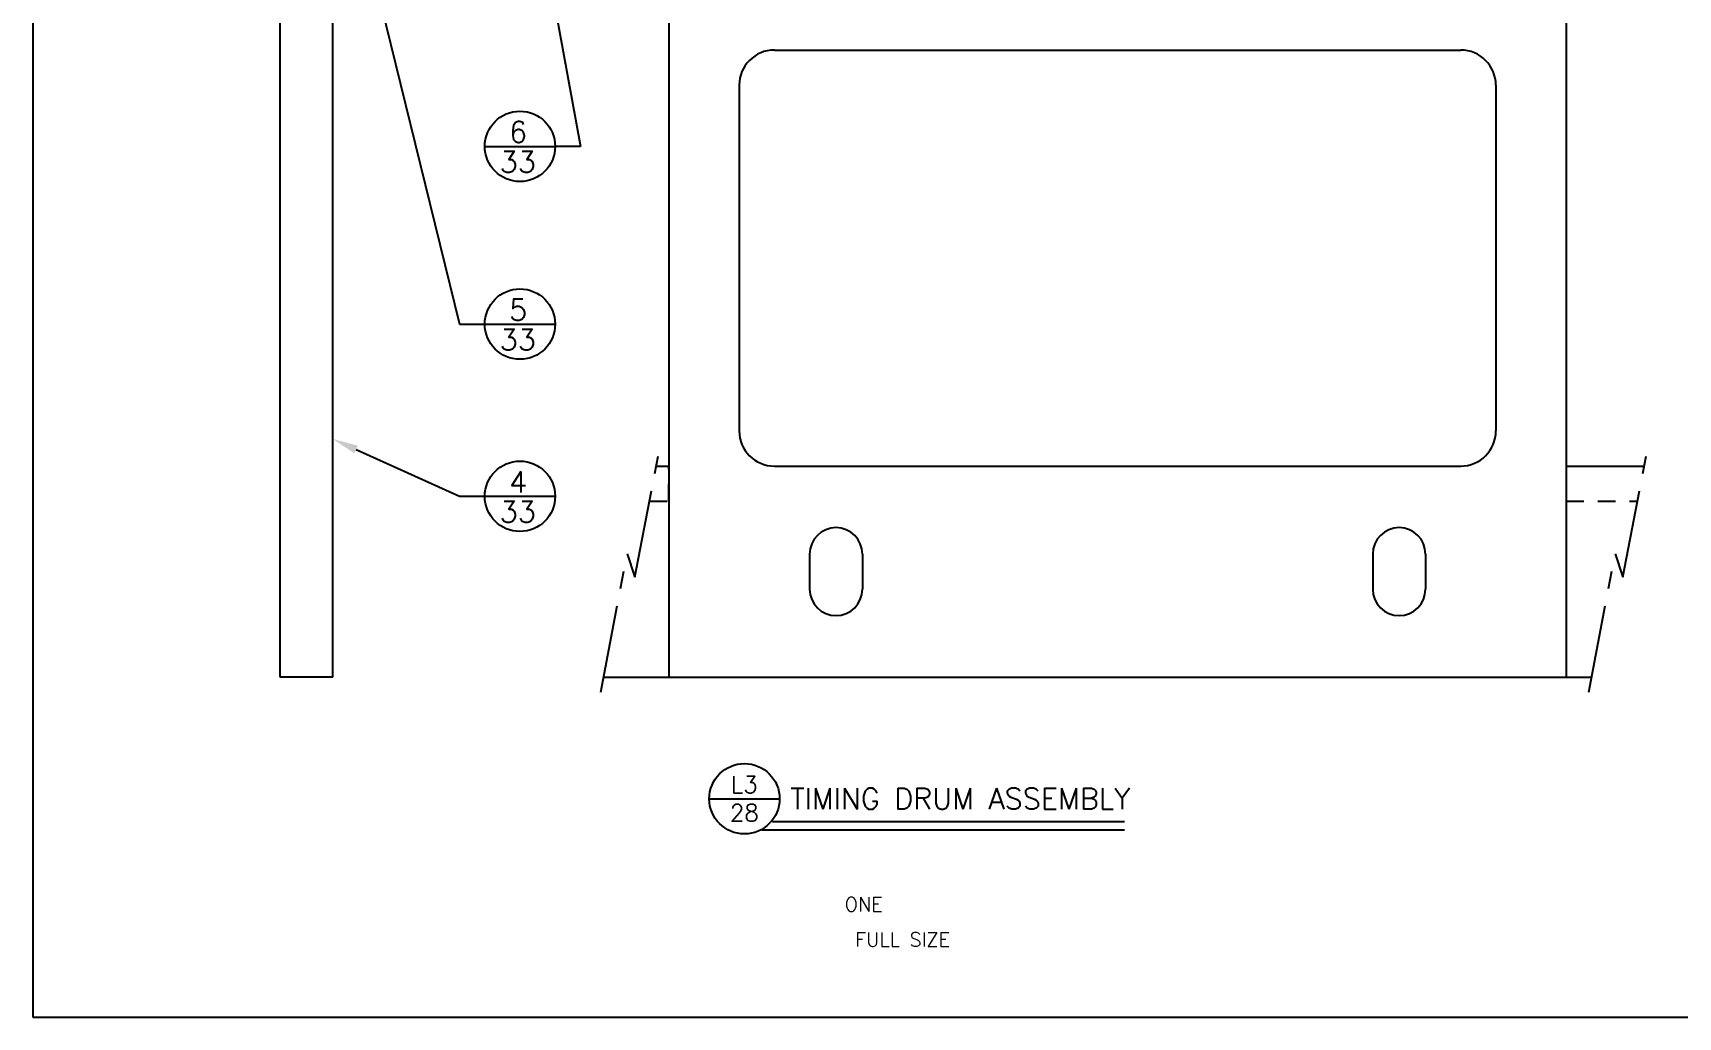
# Model space of a CAD drawing. Extents: x 0 to 33, y 0 to 24.7.
# Drawn here: x 0 to 11.69, y 0 to 6.99 of the extents above; entities that cross this region are included whole.
import ezdxf
from ezdxf.enums import TextEntityAlignment as Align

# ---------------------------------------------------------------- set-up
doc = ezdxf.new("R2010")
doc.units = 0
doc.header["$MEASUREMENT"] = 0
doc.linetypes.add('HIDDEN2', pattern=[0.1875, 0.125, -0.0625])
doc.linetypes.add('PHANTOM2', pattern=[1.25, 0.625, -0.125, 0.125, -0.125, 0.125, -0.125])
for name, color, linetype in [('BORDER', 5, 'CONTINUOUS'), ('HIDDEN2', 6, 'HIDDEN2'), ('NFSECTION', 6, 'PHANTOM2'), ('OBJECT', 3, 'CONTINUOUS'), ('TEXT', 1, 'CONTINUOUS')]:
    doc.layers.add(name, color=color, linetype=linetype)
doc.styles.add('ROMANS', font='romans')
doc.styles.add('SIMPLEX', font='SIMPLEX')

# ---------------------------------------------------------------- blocks, each defined once
blk = doc.blocks.new('P-TITLE')
at = {"layer": 'OBJECT'}
for p, q in [((-1.562, -0.638), (-1.062, -0.638)), ((-1.113, -0.8), (1.387, -0.8)), ((1.387, -0.862), (-1.188, -0.862))]:
    blk.add_line(p, q, dxfattribs=at)
blk.add_circle((-1.312, -0.638), 0.25, dxfattribs=at)
at = {"layer": 'OBJECT', "style": 'ROMANS'}
for tag, p in [('NO.', (-1.312, -0.538)), ('PAGE', (-1.312, -0.738))]:
    blk.add_attdef(tag, text='', height=0.12, dxfattribs=at).set_placement(p, align=Align.MIDDLE)
for tag, p, height in [('DESCRIPTION', (-0.988, -0.712), 0.15), ('MATERIAL', (-0.325, -1.188), 0.1), ('#_REQUIRED', (-0.6, -1.438), 0.1), ('SCALE', (-0.525, -1.688), 0.1)]:
    blk.add_attdef(tag, p, '', height=height, dxfattribs=at)
at = {"layer": 'OBJECT', "style": 'ROMANS', "flags": 2}
for tag, p in [('MATERIAL:', (-1.163, -1.188)), ('REQD:', (-1.163, -1.438)), ('SCALE:', (-1.163, -1.688))]:
    blk.add_attdef(tag, p, '', height=0.1, dxfattribs=at)

msp = doc.modelspace()

# ---------------------------------------------------------------- linework, layer by layer
at = {"layer": 'BORDER'}
for p, q in [((0, 21), (0, 0)), ((0, 0), (33, 0))]:
    msp.add_line(p, q, dxfattribs=at)
at = {"layer": 'HIDDEN2'}
for p, q in [((4.5172, 3.6648), (4.5172, 3.9148)), ((4.3802, 3.6648), (4.5172, 3.6648)), ((10.8922, 3.6648), (11.399, 3.6648))]:
    msp.add_line(p, q, dxfattribs=at)
at = {"layer": 'NFSECTION'}
for p, q in [((4.2761, 3.1251), (4.4526, 4.0405)), ((11.2948, 3.1251), (11.4714, 4.0405)), ((4.0333, 2.3089), (4.2209, 3.2905)), ((4.2209, 3.2905), (4.2761, 3.1251)), ((11.0521, 2.3089), (11.2397, 3.2905)), ((11.2397, 3.2905), (11.2948, 3.1251))]:
    msp.add_line(p, q, dxfattribs=at)
at = {"layer": 'OBJECT'}
for p, q in [((4.5172, 8.2455), (4.5172, 2.4148)), ((10.8922, 8.2455), (10.8922, 2.4148)), ((1.7564, 2.4148), (1.7564, 7.3705)), ((2.1314, 2.4148), (2.1314, 7.3705)), ((5.2672, 6.8705), (10.1422, 6.8705)), ((5.0172, 6.6205), (5.0172, 4.1648)), ((10.3922, 6.6205), (10.3922, 4.1648)), ((4.4284, 3.9148), (4.5172, 3.9148)), ((5.2672, 3.9148), (10.1422, 3.9148)), ((10.8922, 3.9148), (11.4472, 3.9148)), ((5.5172, 3.2898), (5.5172, 3.0398)), ((5.8922, 3.2898), (5.8922, 3.0398)), ((9.5172, 3.2898), (9.5172, 3.0398)), ((9.8922, 3.2898), (9.8922, 3.0398)), ((2.1314, 2.4148), (1.7564, 2.4148)), ((4.0535, 2.4148), (11.0723, 2.4148))]:
    msp.add_line(p, q, dxfattribs=at)
at = {"layer": 'OBJECT', "color": 1}
for p, q in [((2.4718, 7.1956), (3.0297, 4.9233)), ((3.7062, 7.1934), (3.8897, 6.1861)), ((2.2954, 4.0327), (3.0297, 3.7))]:
    msp.add_line(p, q, dxfattribs=at)
at = {"layer": 'OBJECT'}
for centre, radius, start, end in [((5.2672, 6.6205), 0.25, 90, 180), ((10.1422, 6.6205), 0.25, 0, 90), ((5.2672, 4.1648), 0.25, 180, 270), ((10.1422, 4.1648), 0.25, 270, 360), ((5.7047, 3.2898), 0.1875, 0, 180), ((9.7047, 3.2898), 0.1875, 0, 180), ((5.7047, 3.0398), 0.1875, 180, 0), ((9.7047, 3.0398), 0.1875, 180, 0)]:
    msp.add_arc(centre, radius, start, end, dxfattribs=at)
at = {"layer": 'OBJECT', "color": 1}
msp.add_solid([(2.283, 4.0054), (2.3078, 4.06), (2.1314, 4.107)], dxfattribs=at)
at = {"layer": 'TEXT'}
for p, q in [((3.2097, 6.1861), (3.7097, 6.1861)), ((3.2097, 4.9233), (3.7097, 4.9233)), ((3.2097, 3.7), (3.7097, 3.7))]:
    msp.add_line(p, q, dxfattribs=at)
at = {"layer": 'TEXT', "color": 1}
for p, q in [((3.8897, 6.1861), (3.7097, 6.1861)), ((3.0297, 4.9233), (3.2097, 4.9233)), ((3.0297, 3.7), (3.2097, 3.7))]:
    msp.add_line(p, q, dxfattribs=at)
at = {"layer": 'TEXT'}
for centre in [(3.4597, 6.1861), (3.4597, 4.9233), (3.4597, 3.7)]:
    msp.add_circle(centre, 0.25, dxfattribs=at)

# ---------------------------------------------------------------- block references
ref = msp.add_blockref('P-TITLE', (6.3663, 2.1892), dxfattribs=at)
ref.add_attrib('SCALE', 'FULL SIZE', (5.8413, 0.5017), dxfattribs={"layer": 'OBJECT', "height": 0.1, "style": 'ROMANS'})
ref.add_attrib('#_REQUIRED', 'ONE', (5.7663, 0.7512), dxfattribs={"layer": 'OBJECT', "height": 0.1, "style": 'ROMANS'})
ref.add_attrib('NO.', 'L3', dxfattribs={"layer": 'OBJECT', "height": 0.12, "style": 'ROMANS'}).set_placement((5.0538, 1.6517), align=Align.MIDDLE)
ref.add_attrib('DESCRIPTION', 'TIMING DRUM ASSEMBLY', (5.3788, 1.4767), dxfattribs={"layer": 'OBJECT', "height": 0.15, "style": 'ROMANS'})
ref.add_attrib('PAGE', '28', dxfattribs={"layer": 'OBJECT', "height": 0.12, "style": 'ROMANS'}).set_placement((5.0538, 1.4517), align=Align.MIDDLE)

# ---------------------------------------------------------------- texts
at = {"layer": 'TEXT', "style": 'SIMPLEX'}
for s, p in [('6', (3.3826, 6.2126)), ('33', (3.3158, 6.0012)), ('5', (3.3826, 4.9498)), ('33', (3.3158, 4.7384)), ('4', (3.3826, 3.7265)), ('33', (3.3158, 3.5151))]:
    msp.add_text(s, height=0.15, dxfattribs=at).set_placement(p)

doc.saveas('drawing.dxf')
